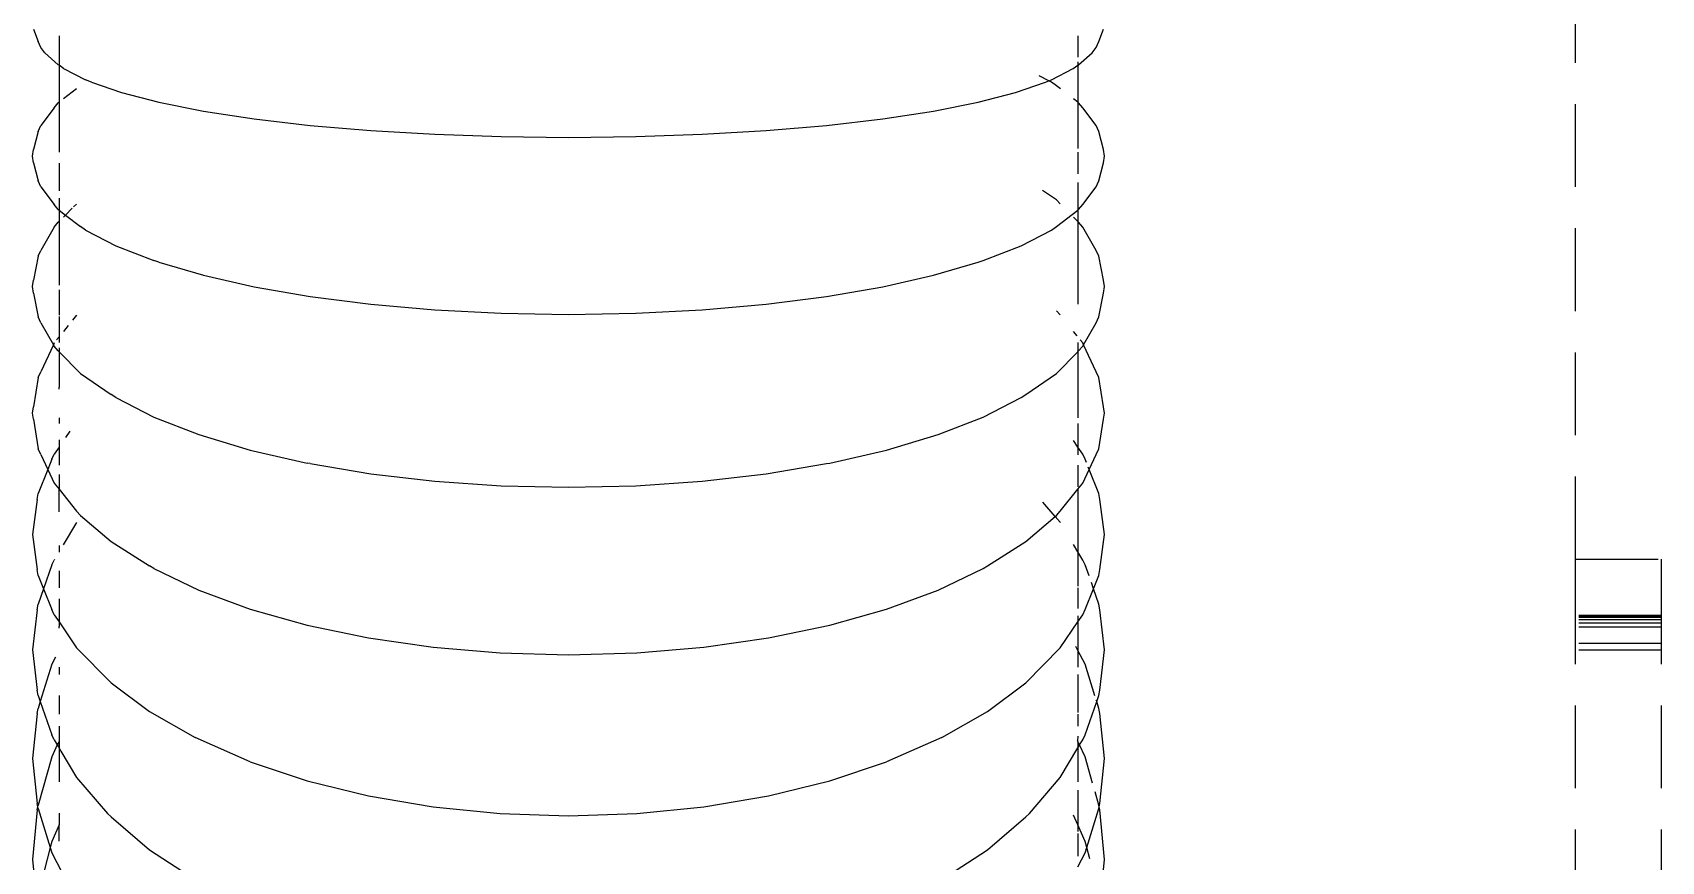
# Model space of a CAD drawing. Header units: millimetres. Extents: x 0 to 460473, y -68369 to 85219.
# Drawn here: x 221553.1 to 221676.2, y -29528.2 to -29465.6 of the extents above; entities that cross this region are included whole.
import ezdxf

# ---------------------------------------------------------------- set-up
doc = ezdxf.new("R2010")
doc.units = ezdxf.units.MM
doc.header["$LTSCALE"] = 50
doc.linetypes.add('HIDDEN2', pattern=[0.1875, 0.125, -0.0625])
doc.layers.add('hid', color=8, linetype='HIDDEN2')

msp = doc.modelspace()

# ---------------------------------------------------------------- linework, layer by layer
at = {"layer": 'hid'}
for p, q in [((221669.74868442, -29505.35609552), (221669.74868442, -29375.59890932)), ((221553.21788551, -29465.3162971), (221553.5637856, -29466.23271071)), ((221555.14973716, -29465.81464316), (221555.14973716, -29468.03299222)), ((221632.14973716, -29465.81464316), (221632.14973716, -29467.41693032)), ((221633.73568872, -29466.23271071), (221634.08158881, -29465.3162971)), ((221553.76187712, -29466.70321584), (221553.5637856, -29466.23271071)), ((221554.07699523, -29467.10393259), (221553.76187712, -29466.70321584)), ((221554.07699523, -29467.10393259), (221555.09556744, -29467.99313426)), ((221632.20390688, -29467.99313426), (221633.22247909, -29467.10393259)), ((221633.22247909, -29467.10393259), (221633.5375972, -29466.70321584)), ((221633.5375972, -29466.70321584), (221633.73568872, -29466.23271071)), ((221555.14973716, -29468.03299222), (221555.09556744, -29467.99313426)), ((221555.49566702, -29468.28752665), (221555.14973716, -29468.03299222)), ((221555.14973716, -29468.03299222), (221555.14973716, -29470.81982165)), ((221555.49566702, -29468.28752665), (221557.15649563, -29469.13712525)), ((221630.14297869, -29469.13712525), (221631.8038073, -29468.28752665)), ((221631.8038073, -29468.28752665), (221632.14973716, -29468.03299222)), ((221632.14973716, -29467.78425866), (221632.14973716, -29468.03299222)), ((221632.14973716, -29468.03299222), (221632.20390688, -29467.99313426)), ((221632.14973716, -29468.03299222), (221632.14973716, -29470.81982165)), ((221556.46159285, -29469.81958899), (221555.47911, -29470.56868925)), ((221557.60213992, -29469.30183662), (221557.15649563, -29469.13712525)), ((221557.60213992, -29469.30183662), (221559.85947138, -29470.09669646)), ((221627.44000294, -29470.09669646), (221629.6973344, -29469.30183662)), ((221629.94349092, -29469.21085648), (221629.21909916, -29468.83067171)), ((221629.6973344, -29469.30183662), (221629.94349092, -29469.21085648)), ((221629.94349092, -29469.21085648), (221630.14297869, -29469.13712525)), ((221630.14297869, -29469.31555427), (221629.94349092, -29469.21085648)), ((221630.52566213, -29469.58153538), (221630.14297869, -29469.31555427)), ((221630.83788147, -29469.81958899), (221630.52566213, -29469.58153538)), ((221554.78856024, -29471.23993222), (221555.09556744, -29470.8611237)), ((221555.14973716, -29470.81982165), (221555.09556744, -29470.8611237)), ((221555.14973716, -29470.81982165), (221555.14973716, -29474.59219193)), ((221559.85947138, -29470.09669646), (221562.69496365, -29470.83359231)), ((221562.69496365, -29470.83359231), (221566.06010068, -29471.49991568)), ((221621.23937364, -29471.49991568), (221624.60451067, -29470.83359231)), ((221624.60451067, -29470.83359231), (221627.44000294, -29470.09669646)), ((221632.14973716, -29470.81982165), (221631.82036432, -29470.56868925)), ((221632.20390688, -29470.8611237), (221632.14973716, -29470.81982165)), ((221632.14973716, -29470.81982165), (221632.14973716, -29474.32314509)), ((221632.51091408, -29471.23993222), (221632.20390688, -29470.8611237)), ((221554.78856024, -29471.23993222), (221553.76187712, -29472.57582272)), ((221566.06010068, -29471.49991568), (221569.89730404, -29472.08426559)), ((221569.89730404, -29472.08426559), (221574.14091812, -29472.57664366)), ((221613.15855621, -29472.57664366), (221617.40217028, -29472.08426559)), ((221617.40217028, -29472.08426559), (221621.23937364, -29471.49991568)), ((221633.5375972, -29472.57582272), (221632.51091408, -29471.23993222)), ((221553.5637856, -29473.03499875), (221553.21788551, -29474.40089442)), ((221553.5637856, -29473.03499875), (221553.76187712, -29472.57582272)), ((221574.14091812, -29472.57664366), (221578.71833349, -29472.96862515)), ((221578.71833349, -29472.96862515), (221583.55122933, -29473.25350316)), ((221583.55122933, -29473.25350316), (221588.55691343, -29473.42640334)), ((221588.55691343, -29473.42640334), (221593.64973716, -29473.48436733)), ((221593.64973716, -29473.48436733), (221598.74256089, -29473.42640334)), ((221598.74256089, -29473.42640334), (221603.74824499, -29473.25350316)), ((221603.74824499, -29473.25350316), (221608.58114083, -29472.96862515)), ((221608.58114083, -29472.96862515), (221613.15855621, -29472.57664366)), ((221633.73568872, -29473.03499875), (221633.5375972, -29472.57582272)), ((221634.08158881, -29474.40089442), (221633.73568872, -29473.03499875)), ((221553.14973716, -29474.90089442), (221553.21788551, -29474.40089442)), ((221632.14973716, -29474.59219193), (221632.14973716, -29476.24991638)), ((221634.14973716, -29474.90089442), (221634.08158881, -29474.40089442)), ((221553.21788551, -29475.40089442), (221553.14973716, -29474.90089442)), ((221553.21788551, -29475.40089442), (221553.5637856, -29476.7667901)), ((221555.14973716, -29475.42374611), (221555.14973716, -29477.53184512)), ((221633.73568872, -29476.7667901), (221634.08158881, -29475.40089442)), ((221634.08158881, -29475.40089442), (221634.14973716, -29474.90089442)), ((221553.76187712, -29477.22596612), (221553.5637856, -29476.7667901)), ((221553.76187712, -29477.22596612), (221554.78856024, -29478.56185663)), ((221632.14973716, -29476.9053866), (221632.14973716, -29478.98196719)), ((221632.51091408, -29478.56185663), (221633.5375972, -29477.22596612)), ((221633.5375972, -29477.22596612), (221633.73568872, -29476.7667901)), ((221555.14973716, -29478.08659984), (221555.14973716, -29478.98196719)), ((221630.52566213, -29478.20936464), (221629.48326254, -29477.48641024)), ((221630.81744581, -29478.50335387), (221630.52566213, -29478.20936464)), ((221555.09556744, -29478.94066515), (221554.78856024, -29478.56185663)), ((221555.09556744, -29478.94066515), (221555.14973716, -29478.98196719)), ((221555.14973716, -29478.98196719), (221555.63772655, -29479.35403779)), ((221555.14973716, -29478.98196719), (221555.14973716, -29479.84571581)), ((221555.63772655, -29479.35403779), (221555.47911, -29479.5138533)), ((221556.14357948, -29478.84436119), (221555.63772655, -29479.35403779)), ((221555.63772655, -29479.35403779), (221556.77381219, -29480.22025346)), ((221556.46159285, -29478.523944), (221556.25499845, -29478.73210002)), ((221630.52566213, -29480.22025346), (221632.14973716, -29478.98196719)), ((221632.14973716, -29479.84571581), (221631.82036432, -29479.5138533)), ((221632.14973716, -29478.98196719), (221632.20390688, -29478.94066515)), ((221632.14973716, -29478.98196719), (221632.14973716, -29479.84571581)), ((221632.20390688, -29478.94066515), (221632.51091408, -29478.56185663)), ((221554.78856024, -29480.26139304), (221553.76187712, -29482.02672474)), ((221554.78856024, -29480.26139304), (221555.09556744, -29479.90029499)), ((221555.14973716, -29479.84571581), (221555.09556744, -29479.90029499)), ((221555.14973716, -29479.84571581), (221555.16549593, -29482.80086221)), ((221557.15649563, -29480.48623457), (221556.77381219, -29480.22025346)), ((221557.15649563, -29480.48623457), (221559.44173371, -29481.68560317)), ((221627.85774061, -29481.68560317), (221630.14297869, -29480.48623457)), ((221630.14297869, -29480.48623457), (221630.52566213, -29480.22025346)), ((221632.20390688, -29479.90029499), (221632.14973716, -29479.84571581)), ((221632.14973716, -29479.84571581), (221632.14973716, -29488.41349925)), ((221632.51091408, -29480.26139304), (221632.20390688, -29479.90029499)), ((221633.5375972, -29482.02672474), (221632.51091408, -29480.26139304)), ((221553.5637856, -29482.47107704), (221553.76187712, -29482.02672474)), ((221559.44173371, -29481.68560317), (221562.31228022, -29482.79750957)), ((221624.9871941, -29482.79750957), (221627.85774061, -29481.68560317)), ((221633.73568872, -29482.47107704), (221633.5375972, -29482.02672474)), ((221553.5637856, -29482.47107704), (221553.21788551, -29484.27605949)), ((221555.16549593, -29482.80086221), (221555.14973716, -29484.65776475)), ((221562.69496365, -29482.91450189), (221562.31228022, -29482.79750957)), ((221562.69496365, -29482.91450189), (221566.06010068, -29483.90764319)), ((221621.23937364, -29483.90764319), (221624.60451067, -29482.91450189)), ((221624.60451067, -29482.91450189), (221624.9871941, -29482.79750957)), ((221634.08158881, -29484.27605949), (221633.73568872, -29482.47107704)), ((221553.14973716, -29484.76248019), (221553.21788551, -29484.27605949)), ((221566.06010068, -29483.90764319), (221569.89730404, -29484.77860475)), ((221617.40217028, -29484.77860475), (221621.23937364, -29483.90764319)), ((221634.14973716, -29484.76248019), (221634.08158881, -29484.27605949)), ((221553.21788551, -29485.24890088), (221553.14973716, -29484.76248019)), ((221553.21788551, -29485.24890088), (221553.5637856, -29487.05388333)), ((221555.14973716, -29485.00508016), (221555.14973716, -29486.92141194)), ((221569.89730404, -29484.77860475), (221574.14091812, -29485.51248415)), ((221574.14091812, -29485.51248415), (221578.71833349, -29486.09672452)), ((221608.58114083, -29486.09672452), (221613.15855621, -29485.51248415)), ((221613.15855621, -29485.51248415), (221617.40217028, -29484.77860475)), ((221633.73568872, -29487.05388333), (221634.08158881, -29485.24890088)), ((221634.08158881, -29485.24890088), (221634.14973716, -29484.76248019)), ((221553.76187712, -29487.49823563), (221553.5637856, -29487.05388333)), ((221555.14973716, -29487.02139246), (221555.14973716, -29488.55960885)), ((221556.46159285, -29486.92635737), (221556.16044688, -29487.30128207)), ((221578.71833349, -29486.09672452), (221583.55122933, -29486.52132935)), ((221583.55122933, -29486.52132935), (221588.55691343, -29486.77903352)), ((221588.55691343, -29486.77903352), (221593.64973716, -29486.86542766)), ((221593.64973716, -29486.86542766), (221598.74256089, -29486.77903352)), ((221598.74256089, -29486.77903352), (221603.74824499, -29486.52132935)), ((221603.74824499, -29486.52132935), (221608.58114083, -29486.09672452)), ((221630.81930545, -29486.90323035), (221630.53822358, -29486.59308899)), ((221633.5375972, -29487.49823563), (221633.73568872, -29487.05388333)), ((221553.76187712, -29487.49823563), (221554.72240799, -29489.14982175)), ((221555.83261432, -29487.70943139), (221555.47911, -29488.14954189)), ((221632.08487313, -29488.47885358), (221631.82036432, -29488.14954189)), ((221632.57706633, -29489.14982175), (221633.5375972, -29487.49823563)), ((221554.72240799, -29489.14982175), (221553.76187712, -29491.19060932)), ((221554.7843581, -29489.01819974), (221554.72240799, -29489.14982175)), ((221554.72240799, -29489.14982175), (221554.78856024, -29489.26356733)), ((221555.09556744, -29489.62466538), (221554.78856024, -29489.26356733)), ((221555.14973716, -29488.55960885), (221554.96653718, -29488.78769159)), ((221555.14973716, -29488.55960885), (221555.14973716, -29488.97227635)), ((221555.14973716, -29489.38634064), (221555.14973716, -29489.67924456)), ((221632.14973716, -29488.97227635), (221632.14973716, -29489.67924456)), ((221632.20390688, -29489.62466538), (221632.51091408, -29489.26356733)), ((221632.51091408, -29489.00927168), (221632.33293714, -29488.78769159)), ((221632.57706633, -29489.14982175), (221632.51091408, -29489.00927168)), ((221632.51091408, -29489.26356733), (221632.57706633, -29489.14982175)), ((221633.5375972, -29491.19060932), (221632.57706633, -29489.14982175)), ((221555.09556744, -29489.62466538), (221555.14973716, -29489.67924456)), ((221555.14973716, -29489.67924456), (221556.77381219, -29491.31559573)), ((221555.14973716, -29489.67924456), (221555.17146253, -29492.363529)), ((221630.52566213, -29491.31559573), (221632.14973716, -29489.67924456)), ((221632.14973716, -29489.67924456), (221632.20390688, -29489.62466538)), ((221632.14973716, -29489.67924456), (221632.14973716, -29494.68534318)), ((221553.5637856, -29491.61675611), (221553.21788551, -29493.84708833)), ((221553.5637856, -29491.61675611), (221553.76187712, -29491.19060932)), ((221556.77381219, -29491.31559573), (221559.08301424, -29492.91713876)), ((221628.21646008, -29492.91713876), (221630.52566213, -29491.31559573)), ((221633.73568872, -29491.61675611), (221633.5375972, -29491.19060932)), ((221634.08158881, -29493.84708833), (221633.73568872, -29491.61675611)), ((221555.14973716, -29492.50361219), (221555.17146253, -29492.363529)), ((221559.44173371, -29493.14497338), (221559.08301424, -29492.91713876)), ((221559.44173371, -29493.14497338), (221562.31228022, -29494.61431806)), ((221624.9871941, -29494.61431806), (221627.85774061, -29493.14497338)), ((221627.85774061, -29493.14497338), (221628.21646008, -29492.91713876)), ((221553.14973716, -29494.31622777), (221553.21788551, -29493.84708833)), ((221553.21788551, -29494.7853672), (221553.14973716, -29494.31622777)), ((221634.14973716, -29494.31622777), (221634.08158881, -29493.84708833)), ((221634.08158881, -29494.7853672), (221634.14973716, -29494.31622777)), ((221553.21788551, -29494.7853672), (221553.5637856, -29497.01569942)), ((221555.14973716, -29494.68534318), (221555.14973716, -29495.10828388)), ((221555.97179049, -29495.67414953), (221555.64359755, -29496.15756213)), ((221562.31228022, -29494.61431806), (221565.7190193, -29495.94294367)), ((221621.58045502, -29495.94294367), (221624.9871941, -29494.61431806)), ((221632.14973716, -29495.10828388), (221632.14973716, -29496.88499503)), ((221633.73568872, -29497.01569942), (221634.08158881, -29494.7853672)), ((221555.14973716, -29496.88499503), (221554.78856024, -29497.41699148)), ((221555.14973716, -29496.33205369), (221555.14973716, -29496.88499503)), ((221555.14973716, -29496.88499503), (221555.14973716, -29498.26023111)), ((221565.7190193, -29495.94294367), (221569.60366071, -29497.10811706)), ((221617.69581361, -29497.10811706), (221621.58045502, -29495.94294367)), ((221632.14973716, -29496.88499503), (221631.82036432, -29496.39984449)), ((221632.51091408, -29497.41699148), (221632.14973716, -29496.88499503)), ((221632.14973716, -29496.88499503), (221632.14973716, -29497.46783867)), ((221553.76187712, -29497.44184621), (221553.5637856, -29497.01569942)), ((221553.76187712, -29497.44184621), (221554.29281321, -29498.56989717)), ((221554.59556744, -29497.80887302), (221554.29281321, -29498.56989717)), ((221554.59556744, -29497.80887302), (221554.78856024, -29497.41699148)), ((221569.60366071, -29497.10811706), (221573.89973716, -29498.08990179)), ((221574.14091812, -29498.13477847), (221573.89973716, -29498.08990179)), ((221574.14091812, -29498.13477847), (221578.71833349, -29498.9068313)), ((221608.58114083, -29498.9068313), (221613.15855621, -29498.13477847)), ((221613.15855621, -29498.13477847), (221613.39973716, -29498.08990179)), ((221613.39973716, -29498.08990179), (221617.69581361, -29497.10811706)), ((221632.70390688, -29497.80887302), (221632.51091408, -29497.41699148)), ((221632.80323565, -29498.05855275), (221632.70390688, -29497.80887302)), ((221633.00666111, -29498.56989717), (221633.5375972, -29497.44184621)), ((221633.5375972, -29497.44184621), (221633.73568872, -29497.01569942)), ((221554.29281321, -29498.56989717), (221553.5637856, -29500.40243182)), ((221554.29281321, -29498.56989717), (221554.78856024, -29499.62318385)), ((221555.14973716, -29498.95952874), (221555.14973716, -29500.07284668)), ((221578.71833349, -29498.9068313), (221583.55122933, -29499.46793145)), ((221603.74824499, -29499.46793145), (221608.58114083, -29498.9068313)), ((221632.14973716, -29498.26023111), (221632.14973716, -29499.8978076)), ((221632.51091408, -29499.62318385), (221633.00666111, -29498.56989717)), ((221633.00666111, -29498.56989717), (221632.93613974, -29498.39262973)), ((221633.73568872, -29500.40243182), (221633.00666111, -29498.56989717)), ((221553.49622027, -29500.84627198), (221553.5637856, -29500.40243182)), ((221554.78856024, -29499.62318385), (221555.14973716, -29500.07284668)), ((221555.14973716, -29500.07284668), (221556.48016887, -29501.72922518)), ((221555.14973716, -29501.78663519), (221555.14973716, -29500.07284668)), ((221583.55122933, -29499.46793145), (221588.55691343, -29499.80847833)), ((221588.55691343, -29499.80847833), (221593.64973716, -29499.9226451)), ((221593.64973716, -29499.9226451), (221598.74256089, -29499.80847833)), ((221598.74256089, -29499.80847833), (221603.74824499, -29499.46793145)), ((221630.81930545, -29501.72922518), (221632.14973716, -29500.07284668)), ((221632.14973716, -29500.07284668), (221632.51091408, -29499.62318385)), ((221632.14973716, -29500.07284668), (221632.14973716, -29504.81028338)), ((221633.80325405, -29500.84627198), (221633.73568872, -29500.40243182)), ((221553.49622027, -29500.84627198), (221553.14973716, -29503.48942737)), ((221556.77381219, -29502.05322665), (221556.48016887, -29501.72922518)), ((221630.44275065, -29502.12428055), (221629.50963598, -29501.03897678)), ((221630.52566213, -29502.05322665), (221630.81930545, -29501.72922518)), ((221634.14973716, -29503.48942737), (221633.80325405, -29500.84627198)), ((221556.46159285, -29502.5936386), (221555.47259812, -29504.27118327)), ((221556.77381219, -29502.05322665), (221559.08301424, -29504.03217831)), ((221628.21646008, -29504.03217831), (221630.44275065, -29502.12428055)), ((221630.44275065, -29502.12428055), (221630.52566213, -29502.05322665)), ((221630.81930545, -29502.56225066), (221630.44275065, -29502.12428055)), ((221630.83788147, -29502.5936386), (221630.81930545, -29502.56225066)), ((221553.14973716, -29503.48942737), (221553.49622027, -29506.13258276)), ((221555.14973716, -29504.32956444), (221555.14973716, -29504.8249116)), ((221559.08301424, -29504.03217831), (221561.98366251, -29505.86681781)), ((221625.31581181, -29505.86681781), (221628.21646008, -29504.03217831)), ((221632.14973716, -29504.81028338), (221631.82036432, -29504.25374153)), ((221633.80325405, -29506.13258276), (221634.14973716, -29503.48942737)), ((221554.59556744, -29505.78603144), (221554.78856024, -29505.42056463)), ((221554.81161175, -29505.38161446), (221554.78856024, -29505.42056463)), ((221632.51091408, -29505.42056463), (221632.14973716, -29504.81028338)), ((221632.14973716, -29504.81028338), (221632.14973716, -29507.3854375)), ((221632.70390688, -29505.78603144), (221632.51091408, -29505.42056463)), ((221669.74868442, -29505.35609552), (221676.24868442, -29505.35609552)), ((221669.74868442, -29509.60609552), (221669.74868442, -29505.35609552)), ((221676.24868442, -29509.60609552), (221676.24868442, -29505.35609552)), ((221553.5637856, -29506.57642293), (221553.49622027, -29506.13258276)), ((221553.5637856, -29506.57642293), (221553.96858874, -29507.59396433)), ((221554.59556744, -29505.78603144), (221553.96858874, -29507.59396433)), ((221555.14973716, -29506.23155009), (221555.14973716, -29507.50975124)), ((221562.31228022, -29506.04830993), (221561.98366251, -29505.86681781)), ((221562.31228022, -29506.04830993), (221565.7190193, -29507.69003033)), ((221621.58045502, -29507.69003033), (221624.9871941, -29506.04830993)), ((221624.9871941, -29506.04830993), (221625.31581181, -29505.86681781)), ((221632.99269574, -29506.61877246), (221632.70390688, -29505.78603144)), ((221633.33088558, -29507.59396433), (221633.73568872, -29506.57642293)), ((221633.73568872, -29506.57642293), (221633.80325405, -29506.13258276)), ((221553.96858874, -29507.59396433), (221553.5637856, -29508.76123986)), ((221553.96858874, -29507.59396433), (221554.59556744, -29509.16998173)), ((221565.7190193, -29507.69003033), (221569.60366071, -29509.12978048)), ((221617.69581361, -29509.12978048), (221621.58045502, -29507.69003033)), ((221632.14973716, -29507.50975124), (221632.14973716, -29509.08967192)), ((221632.70390688, -29509.16998173), (221633.33088558, -29507.59396433)), ((221633.33088558, -29507.59396433), (221633.16476797, -29507.11495366)), ((221633.73568872, -29508.76123986), (221633.33088558, -29507.59396433)), ((221553.49622027, -29509.18016212), (221553.14973716, -29512.21226542)), ((221553.49622027, -29509.18016212), (221553.5637856, -29508.76123986)), ((221554.78856024, -29509.56186326), (221554.59556744, -29509.16998173)), ((221555.14973716, -29508.3618089), (221555.14973716, -29510.09385971)), ((221569.60366071, -29509.12978048), (221573.89973716, -29510.34292586)), ((221613.39973716, -29510.34292586), (221617.69581361, -29509.12978048)), ((221632.51091408, -29509.56186326), (221632.70390688, -29509.16998173)), ((221633.80325405, -29509.18016212), (221633.73568872, -29508.76123986)), ((221634.14973716, -29512.21226542), (221633.80325405, -29509.18016212)), ((221554.78856024, -29509.56186326), (221555.14973716, -29510.09385971)), ((221555.14973716, -29510.09385971), (221556.48016887, -29512.05352242)), ((221555.14973716, -29510.09385971), (221555.16549593, -29510.43605495)), ((221555.14973716, -29510.57396133), (221555.16549593, -29510.43605495)), ((221573.89973716, -29510.34292586), (221578.53374158, -29511.3087092)), ((221608.76573274, -29511.3087092), (221613.39973716, -29510.34292586)), ((221630.81930545, -29512.05352242), (221632.14973716, -29510.09385971)), ((221632.14973716, -29510.09385971), (221632.51091408, -29509.56186326)), ((221632.14973716, -29509.64373764), (221632.14973716, -29510.09385971)), ((221632.14973716, -29510.09385971), (221632.14973716, -29512.24597883)), ((221676.24868442, -29509.60609552), (221669.74868442, -29509.60609552)), ((221669.74868442, -29509.65149595), (221669.74868442, -29509.60609552)), ((221676.24868442, -29509.65149595), (221669.74868442, -29509.65149595)), ((221669.74868442, -29509.75971913), (221669.74868442, -29509.65149595)), ((221676.24868442, -29509.75971913), (221669.74868442, -29509.75971913)), ((221669.74868442, -29509.93803246), (221669.74868442, -29509.75971913)), ((221676.24868442, -29509.93803246), (221669.74868442, -29509.93803246)), ((221669.74868442, -29510.18338493), (221669.74868442, -29509.93803246)), ((221676.24868442, -29510.18338493), (221669.74868442, -29510.18338493)), ((221669.74868442, -29510.49157849), (221669.74868442, -29510.18338493)), ((221676.24868442, -29510.49157849), (221669.74868442, -29510.49157849)), ((221669.74868442, -29511.73565507), (221669.74868442, -29510.49157849)), ((221676.24868442, -29509.65149595), (221676.24868442, -29509.60609552)), ((221676.24868442, -29509.75971913), (221676.24868442, -29509.65149595)), ((221676.24868442, -29509.93803246), (221676.24868442, -29509.75971913)), ((221676.24868442, -29510.18338493), (221676.24868442, -29509.93803246)), ((221676.24868442, -29510.49157849), (221676.24868442, -29510.18338493)), ((221676.24868442, -29511.73565507), (221676.24868442, -29510.49157849)), ((221578.53374158, -29511.3087092), (221583.42638488, -29512.0106057)), ((221603.87308944, -29512.0106057), (221608.76573274, -29511.3087092)), ((221676.24868442, -29511.73565507), (221669.74868442, -29511.73565507)), ((221669.74868442, -29512.23318066), (221669.74868442, -29511.73565507)), ((221676.24868442, -29512.23318066), (221676.24868442, -29511.73565507)), ((221553.14973716, -29512.21226542), (221553.49622027, -29515.24436872)), ((221554.87601335, -29512.76429985), (221554.59556744, -29513.29534975)), ((221556.48016887, -29512.05352242), (221559.08301424, -29514.69272563)), ((221583.42638488, -29512.0106057), (221588.49395257, -29512.43660571)), ((221588.49395257, -29512.43660571), (221593.64973716, -29512.57942024)), ((221593.64973716, -29512.57942024), (221598.80552175, -29512.43660571)), ((221598.80552175, -29512.43660571), (221603.87308944, -29512.0106057)), ((221630.81930545, -29512.05352242), (221628.21646008, -29514.69272563)), ((221632.14973716, -29512.24597883), (221631.9926617, -29511.94854211)), ((221632.70390688, -29513.29534975), (221632.14973716, -29512.24597883)), ((221632.14973716, -29512.24597883), (221632.14973716, -29513.51703019)), ((221633.80325405, -29515.24436872), (221634.14973716, -29512.21226542)), ((221676.24868442, -29512.23318066), (221669.74868442, -29512.23318066)), ((221669.74868442, -29616.40964156), (221669.74868442, -29512.23318066)), ((221676.24868442, -29616.40964156), (221676.24868442, -29512.23318066)), ((221554.59556744, -29513.29534975), (221553.72180062, -29516.11893731)), ((221555.14973716, -29513.51703019), (221555.14973716, -29514.08101392)), ((221632.14973716, -29514.08101392), (221632.14973716, -29516.9355993)), ((221633.43899206, -29515.67078601), (221632.70390688, -29513.29534975)), ((221553.5637856, -29515.66329097), (221553.49622027, -29515.24436872)), ((221559.08301424, -29514.69272563), (221561.98366251, -29516.86328909)), ((221625.31581181, -29516.86328909), (221628.21646008, -29514.69272563)), ((221633.73568872, -29515.66329097), (221633.80325405, -29515.24436872)), ((221553.49622027, -29517.02038077), (221553.5637856, -29516.62956467)), ((221553.5637856, -29515.66329097), (221553.72180062, -29516.11893731)), ((221553.72180062, -29516.11893731), (221553.5637856, -29516.62956467)), ((221553.72180062, -29516.11893731), (221554.59556744, -29518.6384994)), ((221555.14973716, -29515.65981572), (221555.14973716, -29517.07070516)), ((221632.70390688, -29518.6384994), (221633.5776737, -29516.11893731)), ((221633.5776737, -29516.11893731), (221633.54102765, -29516.00051518)), ((221633.5776737, -29516.11893731), (221633.73568872, -29515.66329097)), ((221633.73568872, -29516.62956467), (221633.5776737, -29516.11893731)), ((221633.80325405, -29517.02038077), (221633.73568872, -29516.62956467)), ((221553.49622027, -29517.02038077), (221553.14973716, -29520.41835584)), ((221561.98366251, -29516.86328909), (221565.42612608, -29518.82597778)), ((221621.87334824, -29518.82597778), (221625.31581181, -29516.86328909)), ((221632.14973716, -29517.07070516), (221632.14973716, -29517.97594337)), ((221634.14973716, -29520.41835584), (221633.80325405, -29517.02038077)), ((221554.78856024, -29519.00396621), (221554.59556744, -29518.6384994)), ((221554.78856024, -29519.00396621), (221555.02013907, -29519.39526535)), ((221555.14973716, -29519.12530353), (221555.02013907, -29519.39526535)), ((221555.14973716, -29517.97594337), (221555.17146253, -29518.67320531)), ((221555.17146253, -29518.67320531), (221555.14973716, -29519.12530353)), ((221555.14973716, -29519.12530353), (221555.14973716, -29519.61424746)), ((221569.60366071, -29520.65815584), (221565.42612608, -29518.82597778)), ((221621.87334824, -29518.82597778), (221617.69581361, -29520.65815584)), ((221632.14973716, -29518.72683231), (221632.12963335, -29519.0834259)), ((221632.14973716, -29519.12530353), (221632.12963335, -29519.0834259)), ((221632.27933525, -29519.39526535), (221632.14973716, -29519.12530353)), ((221632.14973716, -29519.12530353), (221632.14973716, -29519.61424746)), ((221632.27933525, -29519.39526535), (221632.51091408, -29519.00396621)), ((221632.51091408, -29519.00396621), (221632.70390688, -29518.6384994)), ((221554.59556744, -29520.27967752), (221553.5637856, -29523.94752354)), ((221555.02013907, -29519.39526535), (221554.59556744, -29520.27967752)), ((221555.02013907, -29519.39526535), (221555.14973716, -29519.61424746)), ((221555.14973716, -29519.61424746), (221555.29177623, -29519.85425111)), ((221555.14973716, -29519.61424746), (221555.14973716, -29522.17781827)), ((221555.29177623, -29519.85425111), (221556.48016887, -29521.86228017)), ((221630.81930545, -29521.86228017), (221632.14973716, -29519.61424746)), ((221632.14973716, -29519.61424746), (221632.27933525, -29519.39526535)), ((221632.14973716, -29519.61424746), (221632.14973716, -29522.17781827)), ((221632.70390688, -29520.27967752), (221632.27933525, -29519.39526535)), ((221633.26444169, -29522.27230358), (221632.70390688, -29520.27967752)), ((221553.14973716, -29520.41835584), (221553.49622027, -29523.81633091)), ((221569.60366071, -29520.65815584), (221573.89973716, -29522.0934291)), ((221613.39973716, -29522.0934291), (221617.69581361, -29520.65815584)), ((221633.80325405, -29523.81633091), (221634.14973716, -29520.41835584)), ((221556.48016887, -29521.86228017), (221558.80775911, -29524.56949563)), ((221573.89973716, -29522.0934291), (221578.53374158, -29523.23604814)), ((221608.76573274, -29523.23604814), (221613.39973716, -29522.0934291)), ((221628.49171521, -29524.56949563), (221630.81930545, -29521.86228017)), ((221632.14973716, -29522.80614631), (221632.14973716, -29525.43526822)), ((221553.54041407, -29524.07195974), (221553.49622027, -29523.81633091)), ((221553.54041407, -29524.07195974), (221553.5637856, -29523.94752354)), ((221578.53374158, -29523.23604814), (221583.42638488, -29524.06646244)), ((221603.87308944, -29524.06646244), (221608.76573274, -29523.23604814)), ((221633.73568872, -29523.94752354), (221633.45010093, -29522.93229727)), ((221633.75906025, -29524.07195974), (221633.73568872, -29523.94752354)), ((221633.75906025, -29524.07195974), (221633.80325405, -29523.81633091)), ((221553.49622027, -29524.30725913), (221553.14973716, -29528.04524533)), ((221553.49622027, -29524.30725913), (221553.54041407, -29524.07195974)), ((221553.5637856, -29524.20714701), (221553.54041407, -29524.07195974)), ((221553.5637856, -29524.20714701), (221554.47477948, -29527.15103422)), ((221555.14973716, -29524.54509578), (221555.14973716, -29525.43526822)), ((221559.08301424, -29524.81764754), (221558.80775911, -29524.56949563)), ((221559.08301424, -29524.81764754), (221561.98366251, -29527.30761564)), ((221583.42638488, -29524.06646244), (221588.49395257, -29524.57046338)), ((221588.49395257, -29524.57046338), (221593.64973716, -29524.73942737)), ((221593.64973716, -29524.73942737), (221598.80552175, -29524.57046338)), ((221598.80552175, -29524.57046338), (221603.87308944, -29524.06646244)), ((221625.31581181, -29527.30761564), (221628.21646008, -29524.81764754)), ((221628.21646008, -29524.81764754), (221628.49171521, -29524.56949563)), ((221632.14973716, -29525.43526822), (221631.82036432, -29524.69197446)), ((221632.82469484, -29527.15103422), (221633.73568872, -29524.20714701)), ((221633.73568872, -29524.20714701), (221633.75906025, -29524.07195974)), ((221633.80325405, -29524.30725913), (221633.75906025, -29524.07195974)), ((221634.14973716, -29528.04524533), (221633.80325405, -29524.30725913)), ((221555.14973716, -29525.43526822), (221554.59556744, -29526.68585978)), ((221555.14973716, -29526.67215218), (221555.14973716, -29525.43526822)), ((221632.70390688, -29526.68585978), (221632.14973716, -29525.43526822)), ((221632.14973716, -29525.43526822), (221632.14973716, -29525.93306605)), ((221632.14973716, -29526.07793579), (221632.14973716, -29527.79766528)), ((221554.47477948, -29527.15103422), (221553.5637856, -29530.65942239)), ((221554.59556744, -29526.68585978), (221554.47477948, -29527.15103422)), ((221554.47477948, -29527.15103422), (221554.59556744, -29527.54136193)), ((221554.59556744, -29527.54136193), (221555.36317898, -29528.9949044)), ((221561.98366251, -29527.30761564), (221565.42612608, -29529.55911961)), ((221621.87334824, -29529.55911961), (221625.31581181, -29527.30761564)), ((221632.14973716, -29528.59073285), (221632.70390688, -29527.54136193)), ((221632.82469484, -29527.15103422), (221632.70390688, -29526.68585978)), ((221632.70390688, -29527.54136193), (221632.82469484, -29527.15103422)), ((221633.04165135, -29527.98656963), (221632.82469484, -29527.15103422)), ((221553.14973716, -29528.04524533), (221553.46072046, -29531.40024658)), ((221633.83875386, -29531.40024658), (221634.14973716, -29528.04524533))]:
    msp.add_line(p, q, dxfattribs=at)

doc.saveas('drawing.dxf')
